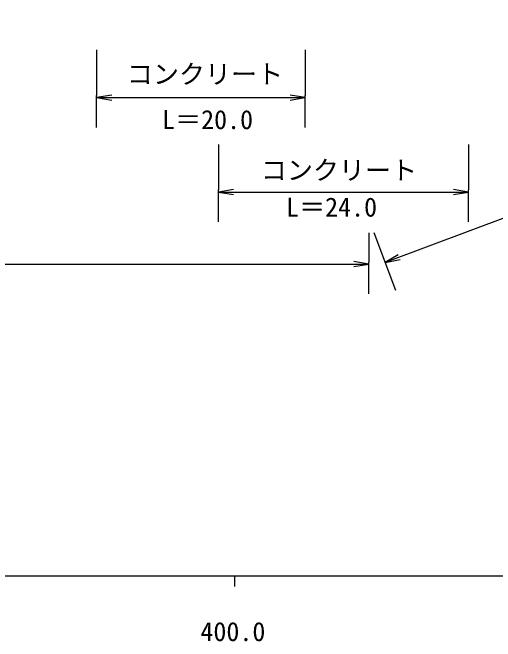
# Model space of a CAD drawing. Units: millimetres, scale not verified. Extents: x 40000 to 680000, y 20000 to 380000.
# Drawn here: x 446706 to 493034, y 198715 to 259055 of the extents above; entities that cross this region are included whole.
import ezdxf
from ezdxf.enums import TextEntityAlignment as Align

# ---------------------------------------------------------------- set-up
doc = ezdxf.new("R2010")
doc.units = ezdxf.units.MM
doc.header["$LTSCALE"] = 1000
doc.layers.add('M-STR-STR3', color=7, linetype='Continuous', lineweight=25)
doc.layers.add('M-TTL-BAND', color=7, linetype='Continuous', lineweight=25)
doc.styles.add('ＭＳ ゴシック', font='')
doc.styles.get('ＭＳ ゴシック').set_extended_font_data('MS Gothic')

# ---------------------------------------------------------------- blocks, each defined once
blk = doc.blocks.new('open_arrow')
at = {"color": 0, "linetype": 'Continuous', "lineweight": -2}
blk.add_lwpolyline([(7.5, 1.25), (0, 0), (7.5, -1.25)], dxfattribs=at)

msp = doc.modelspace()

# ---------------------------------------------------------------- linework, layer by layer
at = {"layer": 'M-STR-STR3'}
for p, q in [((546704, 259055), (482445, 235088)), ((454772, 255470), (454772, 251106)), ((474772, 255470), (474772, 251106)), ((454772, 248042), (454772, 251106)), ((474772, 248042), (474772, 251106)), ((454772, 250901), (474772, 250901)), ((466468, 246397), (466468, 242033)), ((490460, 246400), (490460, 242036)), ((466468, 238968), (466468, 242033)), ((490460, 238972), (490460, 242036)), ((466468, 241825), (490460, 241825)), ((480902, 237917), (480903, 235116)), ((481383, 237937), (483435, 232433)), ((224886, 234920), (480903, 234920)), ((480903, 232052), (480903, 235116))]:
    msp.add_line(p, q, dxfattribs=at)
at = {"layer": 'M-TTL-BAND'}
for p, q in [((40000, 205000), (579000, 205000)), ((468000, 205000), (468000, 204000))]:
    msp.add_line(p, q, dxfattribs=at)

# ---------------------------------------------------------------- block references
at = {"layer": 'M-STR-STR3', "xscale": 193, "yscale": 193}
for p in [(454772, 250901), (466468, 241825)]:
    msp.add_blockref('open_arrow', p, dxfattribs=at)
for p, rotation in [((474772, 250901), 180), ((490460, 241825), 180), ((482445, 235088), 20.5), ((480903, 234920), 180)]:
    msp.add_blockref('open_arrow', p, dxfattribs=dict(at, rotation=rotation))

# ---------------------------------------------------------------- texts
at = {"layer": 'M-STR-STR3', "style": 'ＭＳ ゴシック'}
for s, p in [('コンクリート', (457667, 251685)), ('L＝20.0', (461046, 247321)), ('コンクリート', (470521, 242468)), ('L＝24.0', (472944, 238927))]:
    msp.add_text(s, height=1833, dxfattribs=at).set_placement(p, align=Align.BOTTOM_LEFT)
at = {"layer": 'M-TTL-BAND', "style": 'ＭＳ ゴシック'}
msp.add_text('400.0', height=1833, dxfattribs=at).set_placement((467844, 198195), align=Align.BOTTOM_CENTER)

doc.saveas('drawing.dxf')
